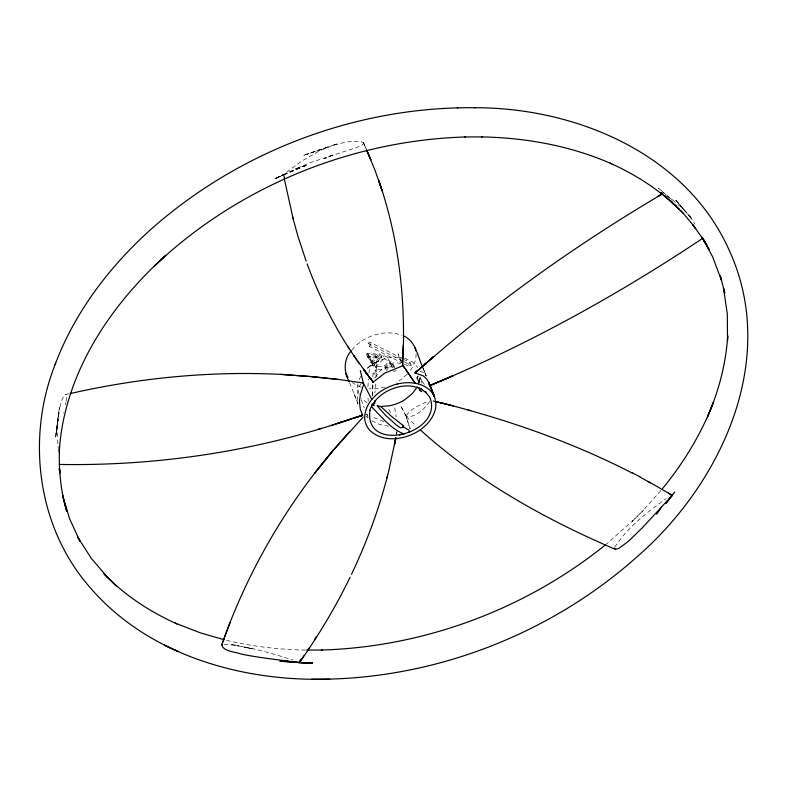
<?xml version="1.0" encoding="UTF-8"?>
<svg xmlns="http://www.w3.org/2000/svg" width="787" height="787" viewBox="0 0 787 787"><rect width="100%" height="100%" fill="white"/><g stroke="black" fill="none" stroke-linecap="round" stroke-linejoin="round"><path stroke-width="0.59" stroke-dasharray="3.94 2.95" d="M372.281 388.552L372.359 383.476M376.009 376.845C376.57 366.181 380.229 354.976 365.955 369.683M367.923 386.929L368.365 378.881M372.192 395.92L373.117 383.997M376.698 371.69L375.911 369.89M416.067 354.002C416.303 361.312 412.703 368.168 407.882 373.461M69.138 393.805C61.17 394.051 61.307 404.42 59.015 409.919L55.69 437.001L59.684 407.548L55.69 437.001L58.218 416.166M418.231 384.873L420.228 377.022M375.369 383.948L374.976 393.018M372.713 376.845L373.422 371.887L375.832 369.89M357.918 383.771L357.583 387.804L359.088 394.385M65.488 404.862L65.96 402.373M410.155 428.836L406.043 416.412C410.017 408.109 421.045 405.049 428.836 400.652M57.923 419.186L57.412 431.768L57.992 447.498M421.812 383.19L421.645 376.639M376.776 363.948L373.914 378.242M372.979 373.579L373.097 372.772M368.936 372.989L369.693 367.736L371.208 365.168M66.128 401.449L66.511 395.281A1.033 0.61 -63.2 0 0 66.344 394.877L65.626 394.562M396.678 432.752L396.471 434.129L396.727 432.791M420.16 377.839L419.392 381.872L420.12 378.301M420.15 378.045L419.392 381.872L420.13 378.714M396.373 434.168L396.914 431.542M284.117 177.773L283.664 174.468L300.831 161.62L318.637 151.281L332.655 145.467L346.418 141.945L359.118 141.188L363.289 142.437L366.103 148.95M63.668 413.342L63.836 412.673M614.696 547.221C627.475 527.329 647.13 512.268 666.166 498.594M359.088 379.718L361.095 375.684M375.409 377.75C380.19 368.896 390.805 359.561 401.429 363.909M429.732 401.4C424.606 408.768 415.644 417.799 406.131 416.569L410.175 428.885M418.182 375.911C415.792 377.544 417.267 380.878 418.753 382.58M351.878 349.959C363.525 335.862 384.597 328.779 402.009 335.341M660.903 490.508L642.91 510.674L632.345 521.269L632.925 520.689L606.443 544.083M403.17 363.476L369.221 346.349L368.1 343.516L369.526 342.03L403.485 359.157M369.221 346.349L370.647 344.863L369.526 342.03M368.08 354.484L371.297 358.941L372.448 361.823L371.385 362.935L366.27 354.317L367.244 353.304L376.058 353.993L377.199 356.885L376.166 357.957L369.221 357.367L368.08 354.484L375.025 355.065L376.058 353.993M367.421 357.209L368.395 356.196L377.199 356.885M371.385 362.935L370.244 360.043L371.297 358.941M370.805 362.541L379.364 353.629L380.652 354.278L381.793 357.17L373.235 366.073L371.946 365.424L370.805 362.541L372.094 363.191L373.235 366.073M372.094 363.191L380.652 354.278M371.946 365.424L380.514 356.521L379.364 353.629M374.346 364.322L382.905 355.409C397.327 358.705 384.843 376.363 375.488 367.214L374.346 364.322C379.098 369.388 388.63 365.985 388.512 359.128M375.488 367.214L384.046 358.301L382.905 355.409M385.974 369.516L385.207 367.598L386.269 366.486L393.156 367.135L389.988 362.62L391.021 361.548L394.956 367.293M386.348 370.48L387.411 369.378L386.269 366.486M392.398 367.313L391.129 365.502L392.162 364.43L391.021 361.548M396.107 370.185L395.133 371.198L392.939 371.021M410.057 362.473L408.62 363.968L409.742 366.801L411.178 365.306L410.057 362.473L404.577 359.708M632.345 521.269L643.579 510.045M361.125 383.712C356.698 388.463 356.983 395.713 358.055 401.685M407.194 374.307L402.068 378.842L396.117 382.698M367.332 368.257L371.385 365.03M283.605 174.714L307.392 164.857L294.722 169.254L275.076 178.688L283.664 174.468L275.076 178.688L307.392 164.857L294.84 169.185L310.186 162.643L356.796 147.484L362.099 145.074L363.604 143.057A1.033 0.61 -63.2 0 0 363.437 142.654L363.289 142.437M375.045 362.768C383.584 358.154 393.736 355.862 403.328 358.026M375.251 362.65L379.787 360.466M275.076 178.688L283.605 174.596L283.763 175.816L283.605 174.665M332.694 154.931L324.234 158.708L332.94 154.882M333.432 145.202L337.515 143.667L303.615 155.324L328.72 146.894M303.615 155.324L329.163 146.726M384.951 387.076L375.684 388.808L368.877 388.778M224.059 644.268C247.669 646.078 270.738 653.023 293.266 660.106M365.975 414.365L367.883 414.926M305.513 650.092C278.549 649.55 251.574 646.461 225.357 640.038M419.894 371.375L423.229 372.3L425.718 375.074M385.207 367.598L390.696 368.041M388.64 426.229L379.383 424.35L370.746 420.366M248.2 647.957L241.52 646.55L252.007 648.763M433.066 400.996L436.037 401.704M432.919 400.829L435.86 401.567M238.864 646.009L231.712 644.228L238.372 645.97M252.617 648.911L246.242 647.317L247.964 647.868M404.479 358.242L412.368 361.774L417.779 367.431M361.41 387.234L356.895 385.522L352.143 382.413M383.82 421.557L370.992 416.274M368.1 343.516L403.505 361.44M404.243 361.754L411.178 365.306M404.272 364.037L409.742 366.801M380.514 356.521L381.793 357.17M384.046 358.301L389.654 362.02M367.185 402.983L361.597 398.507M672.413 199.878L669.914 198.167M672.58 199.957L683.057 208.771L691.901 219.111L675.807 200.203L686.677 212.706M666.235 194.969L658.493 188.191L666.323 195.058M667.091 195.727L669.668 197.98M667.199 195.825L669.806 198.117M367.755 417.966L365.955 415.87M406.21 416.687L415.979 425.836M675.807 200.203L686.559 212.579M688.595 215.018L691.901 219.111L688.251 214.536M689.845 216.563L693.16 221.206M424.439 384.351L420.258 379.364M369.221 357.367L372.448 361.823M366.27 354.317L370.244 360.043M392.162 364.43L395.448 369.221M693.603 221.855L694.97 224.029M417.149 377.593L417.484 376.816L416.943 377.386L419.422 383.023M388.719 409.22L390.962 413.48M425.875 375.379L426.17 375.94M405.944 415.9L400.593 405.62L405.964 416.048M363.525 142.772L365.896 148.231M363.319 142.526L366.122 149.009M418.33 380.377L419.087 382.157L418.595 380.928M401.577 362.541L398.045 353.796L401.518 362.433M366.84 414.159L368.119 417.366M349.615 382.689L357.987 403.849M425.747 375.163L423.012 367.903L425.954 375.291M389.988 362.62L391.129 365.502M375.025 355.065L376.166 357.957M367.244 353.304L368.395 356.196M423.012 367.903L426.239 376.088M354.012 393.707L358.262 404.577M361.194 399.816L364.283 407.745M417.946 379.265L418.92 382.925M394.73 407.794L396.225 417.031M368.021 398.133L368.257 401.242M372.418 395.418L372.359 393.687A82.871 53.044 64.1 0 1 372.32 388.571M396.963 431.591L396.51 434.217L396.963 431.591M418.015 376.166L417.671 376.54L418.015 376.166M284.402 178.452L283.713 174.429L284.402 178.452"/><path stroke-width="1.18" d="M375.045 400.475L374.71 403.21L372.979 405.098L373.461 404.764M59.379 452.505L59.468 446.534C58.681 468.393 60.392 490.399 66.738 511.402L62.488 494.934M419.176 387.725L419.707 390.431L421.822 391.69M373.392 381.941L384.666 373.186L402.511 365.847L403.17 345.365M402.629 365.68L403.436 344.381C404.41 288.829 397.071 232.814 378.626 180.262L382.157 190.847L375.065 170.395L366.84 150.415M371.907 404.98L371.995 403.987M59.291 451.226C64.081 374.464 109.363 306.232 165.181 255.942L165.772 255.401L154.075 266.311C237.32 187.021 350.736 140.42 465.54 136.968M395.881 437.759L388.503 471.954A480.837 350.854 -24.1 0 1 385.846 482.097C377.288 513.813 365.571 544.653 351.504 574.323M394.464 444.675L395.723 438.025M395.271 440.769L395.772 438.093M369.959 410.155C363.673 454.493 443.652 433.775 429.997 397.71C415.979 375.261 377.199 387.824 369.821 410.391M222.249 644.632C221.196 651.016 237.399 652.423 242.081 654.253C261.009 658.089 280.28 659.909 299.385 662.644L312.498 663.156L298.981 662.251M386.683 478.604L387.578 475.22M409.447 431.62L408.738 432.378M371.789 405.492L371.474 406.495M55.729 362.984C26.158 436.234 36.635 525.618 88.872 586.108C143.195 650.524 229.666 678.178 311.79 679.27L312.665 679.27C430.312 680.411 547.693 635.886 635.709 557.973L636.28 557.462C721.325 484.133 779.543 359.049 728.978 249.784C685.851 153.495 575.671 107.662 475.21 107.73L474.335 107.73M221.6 645.232C246.449 574.008 284.55 507.477 333.442 450.026L314.741 473.144L333.619 449.741L349.339 431.817M221.521 645.478L229.902 622.891M55.09 364.578C74.726 312.282 109.383 266.675 150.72 229.538L151.291 229.027C239.523 150.917 357.278 106.373 475.21 107.73M350.087 577.255C335.626 607.072 318.509 635.581 299.385 662.644L280.083 661.228L287.796 661.08M417.267 386.85L412.496 393.48L404.607 399.855A32.356 23.197 -21.6 0 1 390.018 405.679L380.908 406.486M314.613 639.428L316.364 636.663M307.471 650.583L309.311 647.829M656.584 514.285L661.592 506.917L672.206 495.397L658.512 487.369A348.739 237.989 -24 0 0 650.721 482.962L648.055 481.516M301.854 658.758L303.733 656.014M397.474 383.958C381.616 387.853 364.834 400.367 364.696 418.074A36.802 26.384 -21.6 0 0 369.88 430.341C382.58 442.737 403.387 439.992 417.523 431.591C425.501 426.741 432.378 419.52 435.122 410.43C438.084 400.485 431.797 391.247 428.699 382.226L426.465 378.655L423.19 375.832L415.192 373.038L418.458 369.929L415.142 372.92L417.307 370.943L415.152 372.881L416.667 372.084M299.778 661.355L301.696 658.65L299.719 661.395M674.843 492.042L666.028 503.257L672.206 495.397L671.291 494.846M662.487 488.648C683.864 462.54 701.63 433.352 713.652 401.763L707.552 416.756C718.698 391.119 725.988 363.722 727.709 335.774L727.532 340.466L727.306 313.885L723.489 288.111L724.778 293.059L720.262 275.598L721.581 280.565L712.629 256.798L702.761 238.304M351.199 350.795C343.634 359.334 343.535 371.995 349.182 381.587M334.249 449.269L363.141 417.051M661.336 507.231L642.113 527.969L628.429 541.338L618.897 548.372L615.523 549.346L614.529 548.155M415.192 373.038C491.206 305.081 574.687 245.692 662.438 193.868L662.88 194.222M421.96 366.86L433.755 356.511M419.628 368.887L423.14 365.866M425.462 363.732L424.321 364.745L426.662 362.748M422.039 367.008L426.761 362.915L424.39 364.971M605.508 544.83C525.509 609.227 424.173 647.052 321.46 650.032M426.19 392.044L425.334 391.769M702.466 238.097L702.594 238.402C616.664 295.725 525.726 345.68 430.322 385.394L453.558 375.517L430.371 385.394M662.388 193.75L660.873 192.599L662.585 193.838L660.873 192.599L662.467 193.779L661.178 194.448L662.408 193.759L660.873 192.599L662.438 193.75L657.834 196.435L662.398 193.73L660.873 192.599L662.634 194.114M354.868 417.73L358.016 416.618L331.17 425.61M358.006 416.677L356.472 417.258L362.65 415.241L337.446 423.406M337.466 423.514L342.197 421.891C251.21 452.053 155 466.101 59.192 464.448M360.328 370.569L363.614 384.361L360.289 395.133L359.433 401.331L360.289 409.171L362.502 415.005L359.59 416.018L362.65 415.241L353.333 418.359M377.455 405.482L381.262 406.948L391.316 416.234L403.18 425.59L403.485 427.39L400.17 427.784L396.264 424.921L385.66 415.408L377.17 405.866M350.185 419.471L340.702 422.442M318.342 429.21L321.529 428.295M70.309 393.549C139.25 377.839 210.277 370.903 280.939 374.376M399.245 434.936L404.184 433.883M362.413 382.935L363.466 383.328L371.759 399.432M672.059 495.298L671.163 494.738M403.957 433.932C390.982 429.092 381.282 416.48 371.621 406.849M287.639 661.1L280.083 661.228L312.498 663.156L299.385 662.644M311.79 679.27L329.773 679.181M457.227 107.819L458.024 107.819M464.753 136.968L482.333 136.899M306.743 650.082L322.247 650.032M481.487 136.908C526.011 137.735 570.762 145.821 611.656 163.834L610.141 163.145C635.67 174.616 659.693 189.942 679.584 209.736L664.395 195.629M313.521 376.786L280.693 374.376L313.344 376.727L338.44 379.472L313 376.825M338.194 379.423L362.827 382.885M436.037 401.704L444.783 403.888M444.685 403.751L450.617 405.335L443.288 403.377M441.792 403.013L440.346 402.639L443.297 403.406L435.998 401.586M449.092 404.843C512.121 421.36 574.028 443.071 632.01 472.977M446.19 404.115L447.665 404.488M402.59 364.883L415.142 383.22C423.14 384.587 431.079 389.083 434.444 396.766L428.699 382.226M450.449 405.226L453.43 406.003M373.294 405.472L374.219 405.708M224.167 639.723L200.341 632.856L175.344 623.166L176.859 623.855C149.835 611.784 124.661 595.208 104.022 573.92L116.446 586.069L113.121 582.803M467.872 409.879L470.744 410.686M702.594 238.402L693.14 225.19L683.096 213.149M615.227 549.277L615.178 549.247C545.007 519.213 477.266 481.428 420.415 429.997M421.084 388.335L421.478 388.926M640.116 477.188L650.485 482.834M402.895 426.544L408.738 430.096L409.515 431.473M404.282 336.197C416.067 341.804 417.464 356.275 422.57 366.791M421.901 389.398L422.226 389.634M664.858 195.806L666.068 196.819M672.373 202.298L670.494 200.606M402.924 425.383L403.505 425.895M682.978 213.08L670.554 200.931M676.427 206.194L675.197 204.984M680.617 210.463L682.585 212.579M107.416 577.264L91.322 558.347L77.579 536.99L80.038 541.466L69.541 518.603L62.517 495.072M372.654 381.321L373.323 382.128L371.985 380.328L373.304 382.187L366.909 373.973M371.238 379.442L369.073 376.629M373.372 382.246L369.093 376.845M370.588 378.655L372.054 380.495M367.686 374.986L364.873 371.297M364.115 370.146A63.629 8.264 60.7 0 1 366.221 372.92L369.801 377.612M366.211 373.048L363.476 369.378M369.152 376.825L370.569 378.714M692.934 224.974L695.678 228.653L693.14 225.19M366.25 372.979L353.973 355.881M357.957 361.666L359.315 363.564M367.745 374.976L363.633 369.319M364.145 370.224L364.824 371.179M402.659 365.06L415.142 383.22M354.022 355.999L348.061 346.87M354.101 355.931L356.678 359.856M349.723 349.546C332.301 322.739 318.164 293.846 307.117 263.861M429.122 383.535L434.444 396.766L428.777 382.512M702.309 237.733L709.421 250.01L701.935 237.536M702.388 237.822L706.962 245.534L702.663 238.176M346.103 373.874L348.021 377.573M366.594 150.091L370.805 159.81L366.575 150.042M306.153 261.186L297.978 236.415L292.518 216.641M429.181 383.633L429.407 385.748M293.266 219.317L284.284 178.757M419.796 390.519L419.589 389.722L419.707 390.431M415.044 347.824L415.693 350.884M59.428 468.629L59.694 473.115L59.389 467.537M639.949 476.824A346.673 122.644 45.4 0 1 631.853 472.603M397.435 383.997A36.802 26.384 -21.6 0 1 415.103 383.259M394.976 442.028L394.73 443.396L395.015 442.078M299.936 661.454L299.217 662.418L299.936 661.454M431.355 358.577L430.194 359.649L433.745 356.55L431.355 358.577M671.901 495.298L668.537 493.213L671.901 495.298M362.571 415.113L361.194 415.585L362.571 415.113M178.029 651.557L164.306 645.065L178.029 651.557M59.694 473.115L59.428 468.56L59.694 473.115"/></g></svg>
